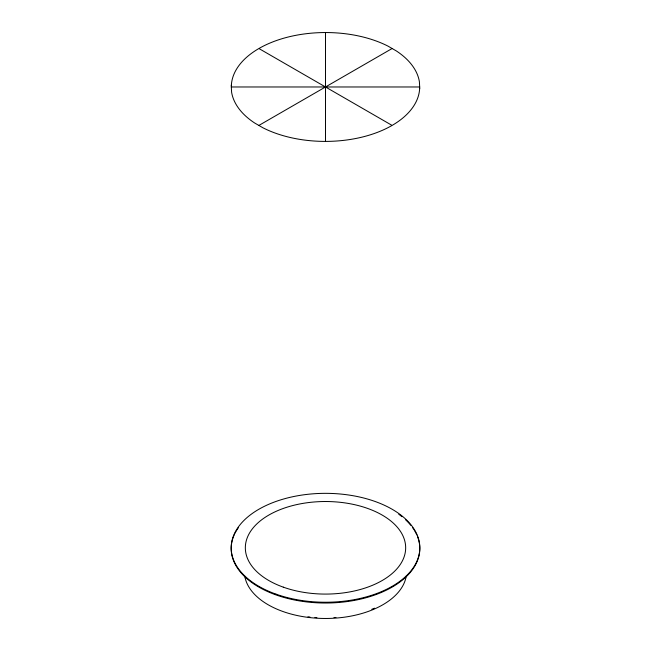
<?xml version="1.0" encoding="UTF-8"?>
<svg xmlns="http://www.w3.org/2000/svg" width="651" height="651" viewBox="0 0 651 651"><rect width="100%" height="100%" fill="white"/><g stroke="black" fill="none" stroke-linecap="round" stroke-linejoin="round"><path stroke-width="0.98" d="M258.878 125.44L392.122 48.508M371.794 609.279L374.569 608.189M333.955 617.571L335.957 617.465M231.276 86.974L419.724 86.974M307.931 616.822L309.925 617.01M314.897 617.457L316.882 617.636M259.399 48.809L391.601 125.138M419.765 88.634L419.407 81.798A94.118 54.342 0 0 0 396.313 50.924L387.939 46.091A94.395 54.497 0 0 0 288.124 37.034A94.395 54.497 0 0 0 231.357 85.322M231.235 85.314L231.593 92.149A94.118 54.342 0 0 0 254.687 123.023L263.061 127.856A94.395 54.497 0 0 0 362.876 136.913A94.395 54.497 0 0 0 419.643 88.626M325.5 33.006L325.5 140.941M417.527 536.644A94.314 54.456 0 0 1 323.36 603.005A94.314 54.456 0 0 1 234.506 534.243M234.905 533.421A94.314 54.456 0 0 1 238.339 527.766M398.786 514.29A94.314 54.456 0 0 1 401.976 516.699M405.638 519.848A94.314 54.456 0 0 1 410.814 525.349M412.612 527.692A94.314 54.456 0 0 1 413.702 529.279M414.215 530.085A94.314 54.456 0 0 1 416.835 534.984M406.257 576.005A81.115 46.831 0 0 1 325.581 618.474A81.115 46.831 0 0 1 244.76 576.094M275.878 594.103A94.314 54.456 0 0 0 419.773 549.452A94.314 54.456 0 0 0 280.85 499.83A94.314 54.456 0 0 0 275.878 594.103M283.323 587.161A80.171 46.286 0 0 0 405.63 549.208A80.171 46.286 0 0 0 287.547 507.031A80.171 46.286 0 0 0 283.323 587.161"/></g></svg>
